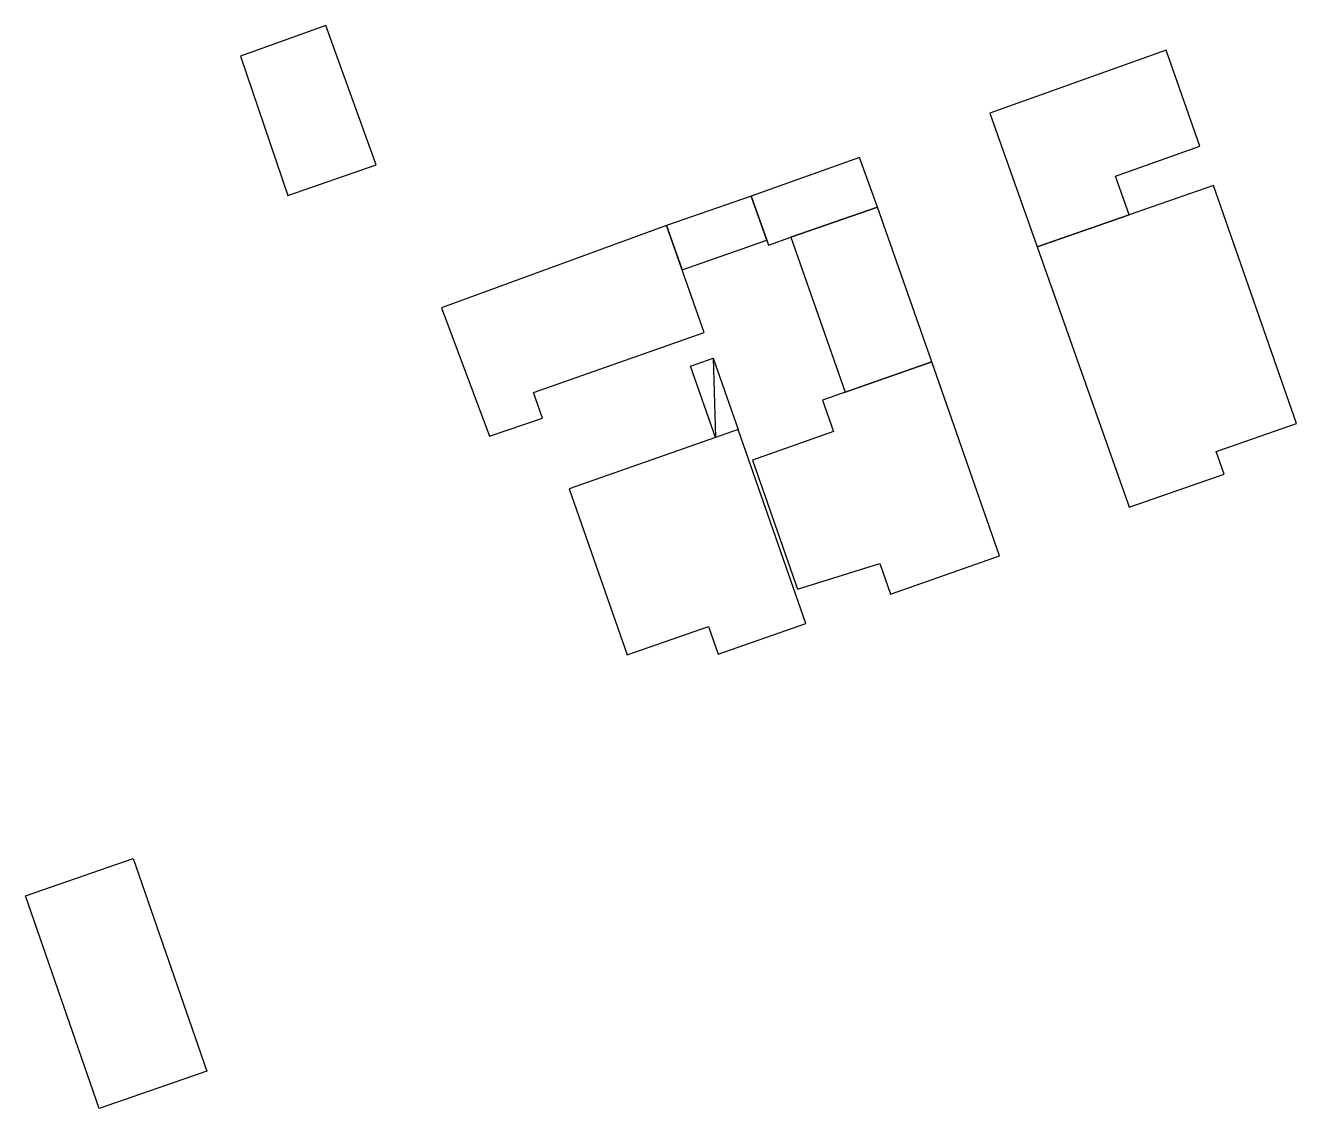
# Model space of a CAD drawing. Header units: millimetres. Extents: x -121 to 153, y -50 to 320.
# Drawn here: x 1.8 to 57.9, y -50.3 to -2.5 of the extents above.
import ezdxf

# ---------------------------------------------------------------- set-up
doc = ezdxf.new("R2010")
doc.units = ezdxf.units.MM
doc.layers.add('JMDTEST', color=8, linetype='Continuous')

msp = doc.modelspace()

# ---------------------------------------------------------------- linework, layer by layer
at = {"layer": 'JMDTEST', "linetype": 'Continuous'}
msp.add_line((32.175, -17.158, 17), (32.287, -20.655, 17), dxfattribs=at)
at = {"layer": 'JMDTEST', "linetype": 'Continuous', "flags": 128}
msp.add_lwpolyline([(15.094, -2.467), (11.321, -3.825), (13.415, -9.969), (17.31, -8.625)], close=True, dxfattribs=at)
at = {"layer": 'JMDTEST'}
for points in [[(52.179, -3.564), (44.397, -6.336), (46.482, -12.239), (50.543, -10.823), (49.935, -9.117), (53.654, -7.793)], [(38.637, -8.297), (33.859, -9.998), (34.543, -11.953), (34.618, -12.165), (35.609, -11.819), (39.432, -10.484)], [(54.259, -9.527), (46.482, -12.239), (50.478, -23.554), (50.545, -23.739), (54.736, -22.277), (54.386, -21.276), (57.927, -20.041)], [(33.859, -9.998), (30.126, -11.303), (30.811, -13.259), (34.543, -11.953)], [(39.432, -10.484), (35.609, -11.819), (38, -18.652), (41.83, -17.311)], [(31.779, -16.026), (30.126, -11.303), (20.192, -14.927), (22.305, -20.597), (24.651, -19.797), (24.254, -18.664)], [(33.278, -20.308), (32.287, -20.655), (31.183, -17.506), (32.175, -17.158)], [(41.83, -17.311), (37.011, -19.003), (37.498, -20.396), (33.911, -21.652), (35.909, -27.359), (39.538, -26.225), (40.009, -27.57), (44.822, -25.885)], [(33.278, -20.308), (32.287, -20.655), (25.821, -22.917), (28.386, -30.248), (31.973, -28.993), (32.402, -30.22), (36.272, -28.865)], [(1.832, -40.892), (6.581, -39.237), (9.837, -48.634), (5.085, -50.281), (1.832, -40.892)]]:
    msp.add_lwpolyline(points, close=True, dxfattribs=at)

doc.saveas('drawing.dxf')
